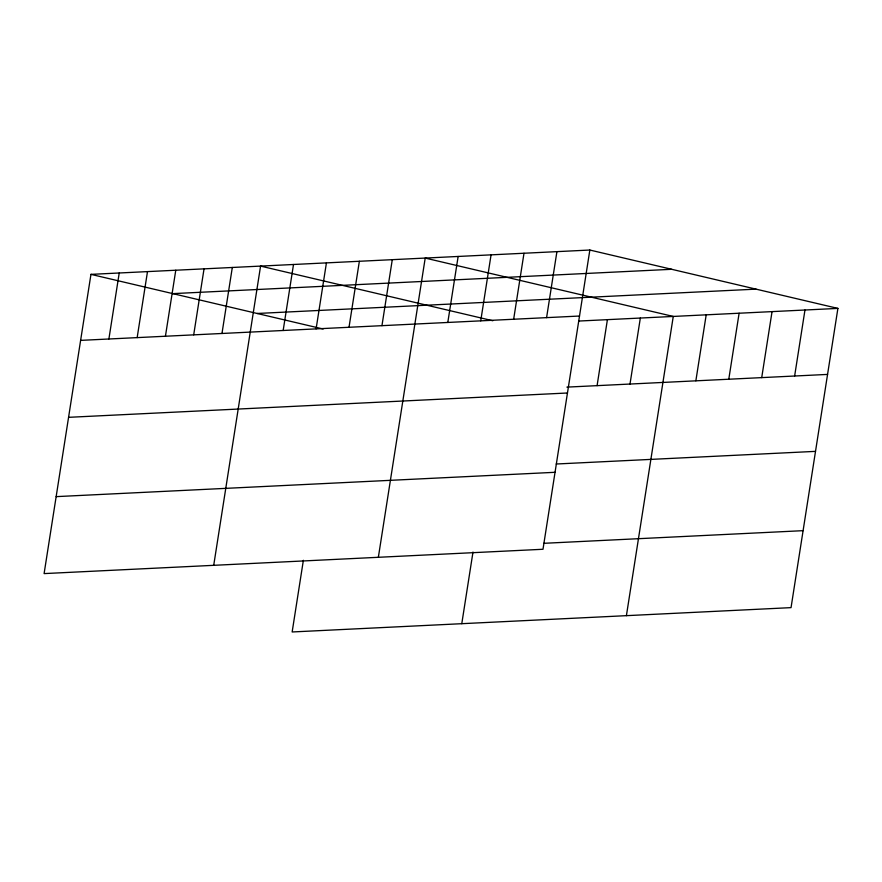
<?xml version="1.0" encoding="UTF-8"?>
<svg xmlns="http://www.w3.org/2000/svg" width="882" height="882" viewBox="0 0 882 882"><rect width="100%" height="100%" fill="white"/><g stroke="black" fill="none" stroke-linecap="round" stroke-linejoin="round"><path stroke-width="1.32" d="M589.849 250.036L90.956 274.368L44.1 573.598L542.992 549.265L589.849 250.036L837.9 308.402L791.044 607.632L292.151 631.964L303.375 560.302M108.894 338.986L119.224 272.99M137.162 337.608L147.492 271.612M165.43 336.229L175.772 270.234M193.698 334.851L204.04 268.856M221.977 333.473L232.308 267.478M213.72 565.318L260.576 266.099L492.795 320.739M283.166 330.485L293.508 264.49M316.098 328.887L326.428 262.891M349.018 327.277L359.36 261.281M381.95 325.667L392.281 259.672M378.356 557.292L425.212 258.073L673.264 316.44L626.407 615.658M447.802 322.459L458.144 256.464M480.734 320.85L491.065 254.854M461.782 623.684L472.995 552.033M513.655 319.251L523.996 253.255M546.586 317.641L556.917 251.646M597.081 385.643L607.411 319.648M630.002 384.034L640.343 318.038M695.854 380.826L706.195 314.83M728.786 379.227L739.116 313.22M761.717 377.617L772.048 311.622M794.638 376.008L804.968 310.012M172.817 293.629L671.698 269.297M257.158 313.474L756.039 289.142M80.626 340.375L579.507 316.032M578.603 321.059L837.9 308.402M566.894 387.121L827.57 374.409M68.564 417.329L567.457 392.997M556.211 464.009L815.508 451.363M56.15 496.632L555.043 472.3M543.797 543.312L803.094 530.666M90.956 274.368L323.165 329.008"/></g></svg>
